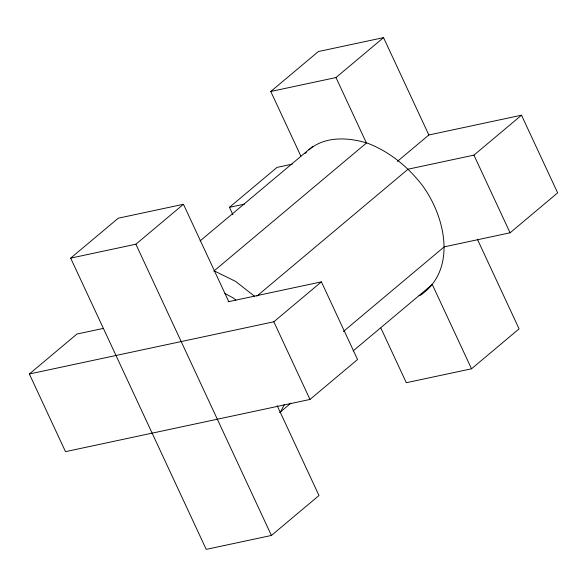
<?xml version="1.0" encoding="UTF-8"?>
<svg xmlns="http://www.w3.org/2000/svg" width="587" height="587" viewBox="0 0 587 587"><rect width="100%" height="100%" fill="white"/><g stroke="black" fill="none" stroke-linecap="round" stroke-linejoin="round"><path stroke-width="0.88" d="M284.328 404.502L280.696 411.641L279.654 412.595M305.101 153.39L306.392 152.209M308.96 149.854C325.029 135.788 348.927 137.285 368.122 143.397C389.995 152.004 408.435 167.178 422.618 185.771C445.188 216.72 457.332 269.433 420.696 295.1L419.067 295.753M277.152 405.617L318.99 495.523L271.421 535.454L206.228 549.373L70.682 258.133L118.251 218.203L183.452 204.283L228.761 301.637M300.86 156.105L270.783 91.477L318.352 51.546L383.546 37.627L428.855 134.981L397.377 161.403M70.682 258.133L135.883 244.214L183.452 204.283M270.783 91.477L335.977 77.557L383.546 37.627M228.079 301.777L321.412 281.855L357.556 359.515L309.98 399.446L65.495 451.652L29.35 373.985L76.919 334.054L103.613 328.353M232.907 214.769L229.444 207.328L277.02 167.398L292.201 164.155M200.108 240.927L312.82 146.31M256.842 296.134L408.068 169.195L473.936 155.129L521.505 115.199L557.65 192.866L510.081 232.797L444.205 246.863L343.395 331.486M29.35 373.985L273.836 321.786L321.412 281.855M280.351 412.008L290.851 403.188M353.161 350.887L432.274 284.475L471.522 368.797L406.321 382.717L380.926 328.155M471.522 368.797L519.091 328.867L477.363 239.21M428.855 134.981L521.505 115.199M229.444 207.328L244.632 204.085M224.96 293.471L233.399 298.064L235.849 300.118M254.428 296.156L235.548 281.371L215.495 271.51L213.815 271.128L366.442 143.015L335.977 77.557M473.936 155.129L510.081 232.797M273.836 321.786L309.98 399.446M135.883 244.214L271.421 535.454"/></g></svg>
